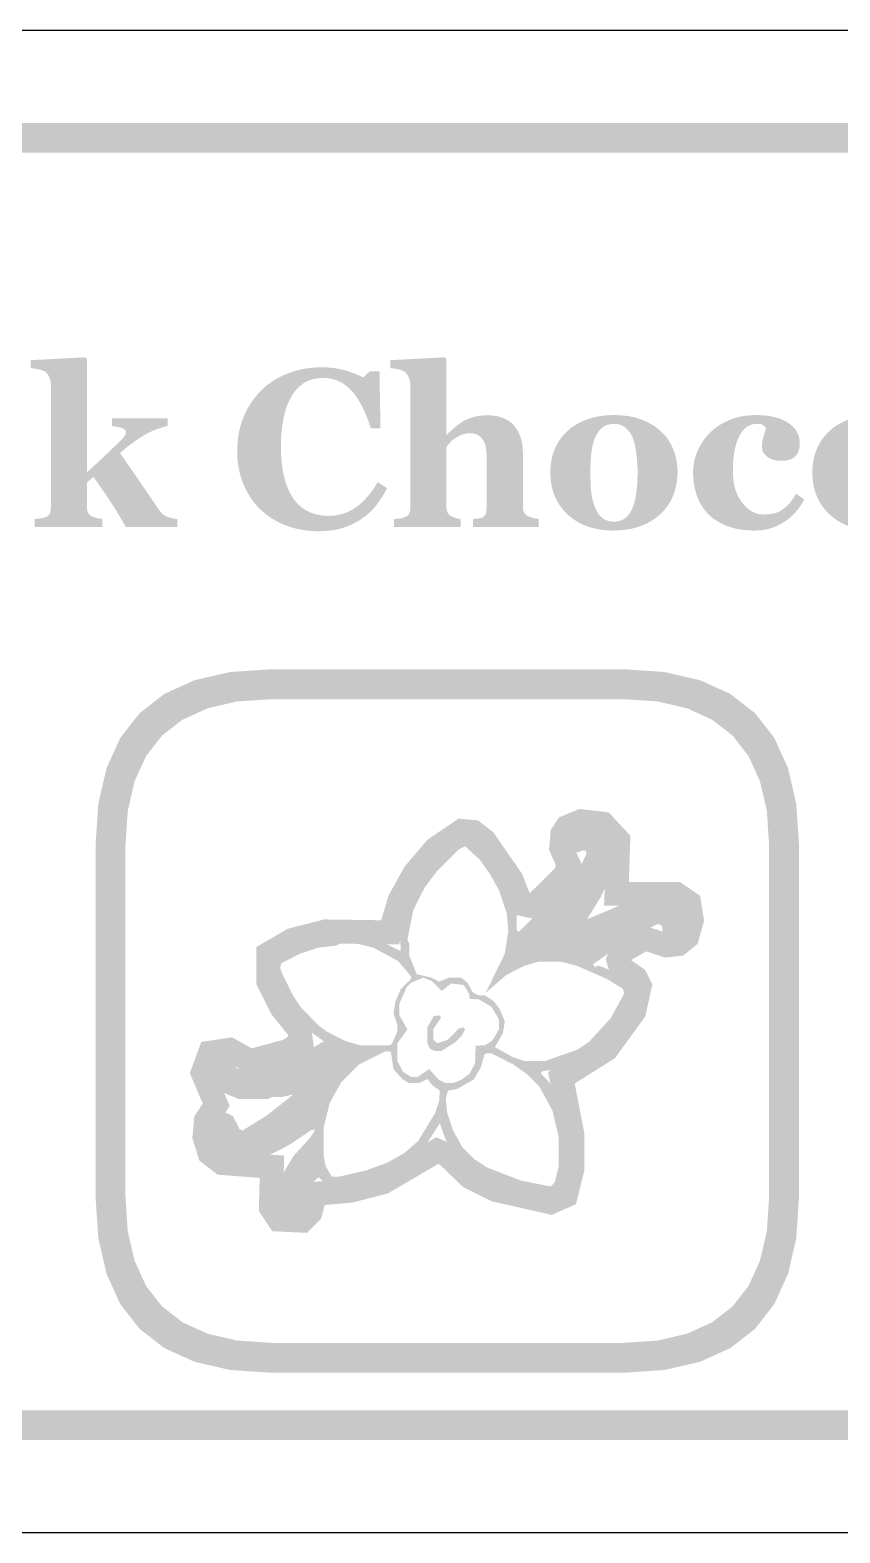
# Model space of a CAD drawing. Header units: millimetres. Extents: x 6 to 297, y 55 to 451.
# Drawn here: x 89.03 to 99.85, y 293.16 to 313.24 of the extents above; entities that cross this region are included whole.
import ezdxf

# ---------------------------------------------------------------- set-up
doc = ezdxf.new("R2010")
doc.units = ezdxf.units.MM
doc.layers.add('CUT', color=1, linetype='Continuous')
doc.layers.add('RASTER', color=7, linetype='Continuous')

msp = doc.modelspace()

# ---------------------------------------------------------------- hatches: boundary and pattern name
at = {"layer": 'RASTER'}
h = msp.add_hatch(color=7, dxfattribs=at)
h.paths.add_polyline_path([(74.2, 309.8), (74.234, 310.316), (74.338, 310.763), (74.509, 311.141), (74.75, 311.45), (75.059, 311.691), (75.438, 311.863), (75.884, 311.966), (76.4, 312), (133.6, 312), (134.116, 311.966), (134.563, 311.863), (134.941, 311.691), (135.25, 311.45), (135.491, 311.141), (135.663, 310.763), (135.766, 310.316), (135.8, 309.8), (135.8, 296.6), (135.766, 296.084), (135.663, 295.638), (135.491, 295.259), (135.25, 294.95), (134.941, 294.709), (134.563, 294.537), (134.116, 294.434), (133.6, 294.4), (76.4, 294.4), (75.884, 294.434), (75.438, 294.537), (75.059, 294.709), (74.75, 294.95), (74.509, 295.259), (74.338, 295.638), (74.234, 296.084), (74.2, 296.6)])
h.paths.add_polyline_path([(74.6, 309.8), (74.6, 296.6), (74.628, 296.178), (74.712, 295.813), (74.853, 295.503), (75.05, 295.25), (75.303, 295.053), (75.613, 294.912), (75.978, 294.828), (76.4, 294.8), (133.6, 294.8), (134.022, 294.828), (134.388, 294.912), (134.697, 295.053), (134.95, 295.25), (135.147, 295.503), (135.288, 295.813), (135.372, 296.178), (135.4, 296.6), (135.4, 309.8), (135.372, 310.222), (135.288, 310.588), (135.147, 310.897), (134.95, 311.15), (134.697, 311.347), (134.388, 311.488), (134.022, 311.572), (133.6, 311.6), (76.4, 311.6), (75.978, 311.572), (75.613, 311.488), (75.303, 311.347), (75.05, 311.15), (74.853, 310.897), (74.712, 310.588), (74.628, 310.222), (74.6, 309.8)], flags=0)
for points in [[(90.995, 306.6), (90.305, 306.6), (90.274, 306.655), (90.243, 306.708), (90.213, 306.759), (90.183, 306.807), (90.155, 306.854), (90.127, 306.898), (90.099, 306.94), (90.073, 306.98), (90.046, 307.019), (90.021, 307.057), (89.995, 307.094), (89.97, 307.13), (89.945, 307.166), (89.921, 307.201), (89.897, 307.236), (89.873, 307.269), (89.785, 307.195), (89.785, 306.875), (89.786, 306.863), (89.786, 306.85), (89.788, 306.839), (89.789, 306.827), (89.791, 306.817), (89.794, 306.807), (89.797, 306.798), (89.801, 306.789), (89.805, 306.781), (89.81, 306.773), (89.816, 306.766), (89.823, 306.76), (89.831, 306.754), (89.84, 306.748), (89.85, 306.743), (89.86, 306.739), (89.867, 306.736), (89.874, 306.733), (89.881, 306.731), (89.889, 306.728), (89.896, 306.726), (89.905, 306.723), (89.913, 306.721), (89.922, 306.719), (89.93, 306.717), (89.939, 306.715), (89.948, 306.713), (89.957, 306.711), (89.966, 306.71), (89.974, 306.709), (89.983, 306.708), (89.992, 306.707), (89.992, 306.6), (89.085, 306.6), (89.085, 306.707), (89.094, 306.708), (89.104, 306.709), (89.113, 306.709), (89.122, 306.71), (89.131, 306.711), (89.14, 306.713), (89.149, 306.714), (89.158, 306.715), (89.167, 306.716), (89.176, 306.718), (89.185, 306.719), (89.193, 306.721), (89.201, 306.723), (89.208, 306.725), (89.216, 306.727), (89.223, 306.729), (89.234, 306.733), (89.244, 306.738), (89.254, 306.743), (89.262, 306.749), (89.27, 306.756), (89.276, 306.763), (89.282, 306.771), (89.287, 306.779), (89.291, 306.787), (89.294, 306.797), (89.297, 306.807), (89.299, 306.818), (89.301, 306.829), (89.302, 306.841), (89.303, 306.853), (89.303, 306.867), (89.303, 308.5), (89.303, 308.512), (89.302, 308.524), (89.3, 308.537), (89.298, 308.549), (89.295, 308.562), (89.292, 308.574), (89.287, 308.587), (89.282, 308.6), (89.277, 308.613), (89.27, 308.625), (89.264, 308.636), (89.256, 308.646), (89.248, 308.655), (89.239, 308.664), (89.23, 308.672), (89.22, 308.679), (89.213, 308.683), (89.204, 308.687), (89.195, 308.691), (89.185, 308.695), (89.174, 308.698), (89.163, 308.702), (89.15, 308.705), (89.136, 308.708), (89.123, 308.711), (89.109, 308.713), (89.096, 308.715), (89.083, 308.717), (89.071, 308.719), (89.059, 308.721), (89.047, 308.722), (89.035, 308.723), (89.035, 308.829), (89.763, 308.868), (89.785, 308.844), (89.785, 307.332), (89.813, 307.357), (89.841, 307.383), (89.871, 307.409), (89.901, 307.437), (89.931, 307.465), (89.963, 307.495), (89.996, 307.525), (90.029, 307.557), (90.062, 307.588), (90.094, 307.618), (90.123, 307.646), (90.151, 307.673), (90.178, 307.699), (90.202, 307.723), (90.225, 307.746), (90.247, 307.767), (90.258, 307.78), (90.268, 307.791), (90.277, 307.801), (90.284, 307.811), (90.29, 307.82), (90.295, 307.829), (90.298, 307.836), (90.3, 307.843), (90.301, 307.849), (90.303, 307.855), (90.303, 307.859), (90.304, 307.864), (90.305, 307.867), (90.305, 307.87), (90.305, 307.873), (90.305, 307.874), (90.305, 307.881), (90.303, 307.887), (90.299, 307.893), (90.294, 307.899), (90.287, 307.904), (90.279, 307.909), (90.27, 307.914), (90.259, 307.918), (90.247, 307.923), (90.233, 307.927), (90.218, 307.931), (90.202, 307.935), (90.184, 307.939), (90.164, 307.942), (90.143, 307.946), (90.121, 307.949), (90.121, 308.053), (90.865, 308.053), (90.865, 307.952), (90.829, 307.942), (90.796, 307.932), (90.765, 307.922), (90.736, 307.912), (90.709, 307.903), (90.684, 307.893), (90.662, 307.884), (90.642, 307.875), (90.622, 307.866), (90.602, 307.856), (90.582, 307.845), (90.561, 307.833), (90.54, 307.821), (90.518, 307.808), (90.496, 307.794), (90.474, 307.779), (90.459, 307.769), (90.444, 307.759), (90.429, 307.749), (90.415, 307.739), (90.4, 307.728), (90.386, 307.718), (90.372, 307.707), (90.357, 307.696), (90.343, 307.685), (90.328, 307.674), (90.313, 307.661), (90.297, 307.648), (90.28, 307.634), (90.263, 307.62), (90.246, 307.605), (90.228, 307.589), (90.263, 307.537), (90.298, 307.487), (90.332, 307.437), (90.366, 307.388), (90.399, 307.341), (90.431, 307.294), (90.462, 307.248), (90.493, 307.204), (90.523, 307.159), (90.554, 307.114), (90.586, 307.068), (90.617, 307.021), (90.649, 306.974), (90.682, 306.926), (90.715, 306.878), (90.748, 306.829), (90.759, 306.812), (90.772, 306.797), (90.785, 306.783), (90.799, 306.771), (90.813, 306.76), (90.828, 306.751), (90.844, 306.743), (90.861, 306.736), (90.877, 306.731), (90.894, 306.726), (90.911, 306.721), (90.928, 306.717), (90.945, 306.714), (90.962, 306.711), (90.979, 306.709), (90.995, 306.707)], [(95.823, 306.6), (94.942, 306.6), (94.942, 306.707), (94.949, 306.708), (94.957, 306.708), (94.965, 306.709), (94.974, 306.71), (94.982, 306.711), (94.991, 306.712), (95.001, 306.713), (95.01, 306.714), (95.02, 306.715), (95.029, 306.717), (95.037, 306.718), (95.045, 306.72), (95.052, 306.722), (95.058, 306.724), (95.064, 306.726), (95.069, 306.729), (95.076, 306.733), (95.083, 306.738), (95.09, 306.743), (95.095, 306.749), (95.1, 306.755), (95.105, 306.761), (95.109, 306.768), (95.112, 306.776), (95.115, 306.784), (95.118, 306.793), (95.12, 306.803), (95.122, 306.814), (95.123, 306.826), (95.124, 306.838), (95.125, 306.852), (95.125, 306.867), (95.125, 307.552), (95.124, 307.589), (95.121, 307.623), (95.117, 307.655), (95.111, 307.684), (95.103, 307.711), (95.093, 307.736), (95.082, 307.758), (95.068, 307.778), (95.054, 307.795), (95.037, 307.81), (95.019, 307.823), (95, 307.834), (94.979, 307.842), (94.957, 307.848), (94.933, 307.851), (94.908, 307.852), (94.893, 307.852), (94.879, 307.851), (94.865, 307.85), (94.851, 307.848), (94.838, 307.846), (94.825, 307.843), (94.812, 307.839), (94.799, 307.835), (94.786, 307.83), (94.774, 307.825), (94.761, 307.819), (94.749, 307.813), (94.737, 307.807), (94.724, 307.799), (94.712, 307.792), (94.7, 307.784), (94.69, 307.776), (94.68, 307.769), (94.67, 307.761), (94.662, 307.754), (94.653, 307.746), (94.646, 307.739), (94.639, 307.731), (94.632, 307.724), (94.626, 307.716), (94.62, 307.709), (94.614, 307.701), (94.608, 307.695), (94.603, 307.688), (94.598, 307.682), (94.593, 307.675), (94.589, 307.669), (94.589, 306.883), (94.589, 306.87), (94.589, 306.857), (94.59, 306.845), (94.592, 306.834), (94.594, 306.824), (94.596, 306.814), (94.599, 306.805), (94.602, 306.797), (94.605, 306.789), (94.61, 306.782), (94.615, 306.775), (94.621, 306.768), (94.627, 306.762), (94.635, 306.756), (94.643, 306.75), (94.652, 306.745), (94.657, 306.742), (94.663, 306.739), (94.67, 306.736), (94.677, 306.733), (94.685, 306.73), (94.692, 306.727), (94.701, 306.724), (94.709, 306.722), (94.718, 306.719), (94.727, 306.717), (94.736, 306.715), (94.745, 306.713), (94.753, 306.711), (94.762, 306.709), (94.771, 306.708), (94.779, 306.707), (94.779, 306.6), (93.888, 306.6), (93.888, 306.707), (93.898, 306.708), (93.907, 306.708), (93.917, 306.709), (93.926, 306.71), (93.935, 306.711), (93.944, 306.712), (93.953, 306.713), (93.962, 306.714), (93.971, 306.715), (93.98, 306.717), (93.988, 306.718), (93.996, 306.72), (94.004, 306.722), (94.012, 306.724), (94.019, 306.726), (94.026, 306.729), (94.037, 306.734), (94.048, 306.739), (94.057, 306.744), (94.065, 306.75), (94.073, 306.757), (94.08, 306.764), (94.085, 306.771), (94.09, 306.779), (94.094, 306.788), (94.097, 306.797), (94.1, 306.807), (94.102, 306.818), (94.104, 306.829), (94.106, 306.841), (94.106, 306.853), (94.107, 306.867), (94.107, 308.5), (94.106, 308.512), (94.105, 308.524), (94.104, 308.536), (94.101, 308.548), (94.098, 308.561), (94.094, 308.574), (94.09, 308.586), (94.085, 308.6), (94.079, 308.612), (94.073, 308.624), (94.066, 308.635), (94.058, 308.646), (94.05, 308.655), (94.042, 308.664), (94.033, 308.672), (94.023, 308.679), (94.015, 308.683), (94.007, 308.688), (93.998, 308.692), (93.987, 308.696), (93.976, 308.699), (93.964, 308.703), (93.952, 308.706), (93.938, 308.709), (93.924, 308.711), (93.911, 308.714), (93.898, 308.716), (93.885, 308.718), (93.873, 308.719), (93.861, 308.721), (93.85, 308.722), (93.839, 308.723), (93.839, 308.829), (94.567, 308.868), (94.589, 308.844), (94.589, 307.836), (94.594, 307.836), (94.608, 307.849), (94.622, 307.861), (94.635, 307.872), (94.647, 307.884), (94.66, 307.895), (94.672, 307.906), (94.683, 307.916), (94.695, 307.926), (94.706, 307.936), (94.718, 307.947), (94.731, 307.957), (94.744, 307.967), (94.758, 307.977), (94.773, 307.987), (94.788, 307.997), (94.804, 308.008), (94.818, 308.016), (94.833, 308.025), (94.849, 308.033), (94.866, 308.04), (94.885, 308.048), (94.904, 308.055), (94.924, 308.061), (94.945, 308.068), (94.967, 308.074), (94.99, 308.079), (95.013, 308.083), (95.036, 308.086), (95.06, 308.089), (95.084, 308.091), (95.108, 308.092), (95.134, 308.093), (95.191, 308.091), (95.245, 308.084), (95.295, 308.074), (95.341, 308.059), (95.384, 308.039), (95.423, 308.016), (95.459, 307.988), (95.49, 307.956), (95.518, 307.921), (95.542, 307.883), (95.563, 307.842), (95.58, 307.799), (95.593, 307.752), (95.602, 307.703), (95.608, 307.652), (95.61, 307.598), (95.61, 306.88), (95.61, 306.867), (95.611, 306.854), (95.612, 306.842), (95.614, 306.831), (95.616, 306.821), (95.619, 306.811), (95.622, 306.802), (95.626, 306.793), (95.63, 306.786), (95.636, 306.778), (95.642, 306.771), (95.649, 306.764), (95.657, 306.758), (95.666, 306.752), (95.675, 306.747), (95.686, 306.742), (95.692, 306.739), (95.699, 306.736), (95.706, 306.734), (95.714, 306.731), (95.721, 306.729), (95.729, 306.726), (95.736, 306.724), (95.744, 306.722), (95.753, 306.719), (95.761, 306.717), (95.771, 306.715), (95.78, 306.714), (95.79, 306.712), (95.801, 306.71), (95.812, 306.708), (95.823, 306.707)], [(92.879, 306.544), (92.822, 306.545), (92.767, 306.549), (92.712, 306.555), (92.658, 306.563), (92.605, 306.573), (92.553, 306.586), (92.502, 306.601), (92.451, 306.618), (92.402, 306.638), (92.355, 306.659), (92.309, 306.683), (92.265, 306.709), (92.222, 306.737), (92.181, 306.767), (92.142, 306.799), (92.104, 306.833), (92.069, 306.868), (92.036, 306.906), (92.004, 306.945), (91.975, 306.987), (91.947, 307.03), (91.921, 307.076), (91.898, 307.124), (91.876, 307.173), (91.856, 307.225), (91.839, 307.277), (91.825, 307.331), (91.813, 307.386), (91.804, 307.443), (91.797, 307.5), (91.794, 307.559), (91.792, 307.62), (91.794, 307.679), (91.798, 307.738), (91.804, 307.796), (91.813, 307.852), (91.825, 307.908), (91.84, 307.962), (91.857, 308.015), (91.876, 308.067), (91.899, 308.118), (91.923, 308.167), (91.949, 308.214), (91.978, 308.259), (92.008, 308.303), (92.041, 308.345), (92.076, 308.385), (92.113, 308.424), (92.151, 308.46), (92.191, 308.494), (92.234, 308.525), (92.277, 308.555), (92.323, 308.583), (92.371, 308.608), (92.42, 308.632), (92.472, 308.653), (92.525, 308.672), (92.578, 308.689), (92.633, 308.703), (92.689, 308.714), (92.745, 308.723), (92.803, 308.729), (92.861, 308.733), (92.92, 308.734), (92.963, 308.734), (93.005, 308.732), (93.045, 308.728), (93.085, 308.724), (93.124, 308.718), (93.162, 308.711), (93.199, 308.702), (93.235, 308.693), (93.27, 308.682), (93.303, 308.671), (93.335, 308.66), (93.366, 308.648), (93.396, 308.636), (93.424, 308.624), (93.45, 308.611), (93.475, 308.598), (93.566, 308.679), (93.694, 308.679), (93.707, 307.92), (93.578, 307.92), (93.55, 308.004), (93.52, 308.082), (93.489, 308.154), (93.457, 308.221), (93.423, 308.282), (93.388, 308.337), (93.352, 308.386), (93.314, 308.43), (93.275, 308.468), (93.233, 308.501), (93.189, 308.529), (93.144, 308.552), (93.096, 308.569), (93.046, 308.582), (92.993, 308.59), (92.939, 308.592), (92.872, 308.588), (92.81, 308.577), (92.751, 308.558), (92.697, 308.532), (92.646, 308.497), (92.6, 308.456), (92.558, 308.407), (92.52, 308.35), (92.487, 308.286), (92.457, 308.216), (92.433, 308.14), (92.413, 308.058), (92.397, 307.97), (92.386, 307.876), (92.379, 307.776), (92.377, 307.669), (92.377, 307.609), (92.38, 307.55), (92.384, 307.494), (92.389, 307.44), (92.396, 307.388), (92.404, 307.339), (92.414, 307.292), (92.426, 307.247), (92.439, 307.204), (92.452, 307.163), (92.467, 307.125), (92.482, 307.089), (92.499, 307.055), (92.516, 307.022), (92.535, 306.993), (92.554, 306.965), (92.576, 306.938), (92.598, 306.913), (92.622, 306.89), (92.647, 306.868), (92.672, 306.849), (92.699, 306.831), (92.726, 306.815), (92.755, 306.801), (92.784, 306.789), (92.814, 306.779), (92.845, 306.77), (92.877, 306.762), (92.909, 306.757), (92.942, 306.753), (92.976, 306.75), (93.011, 306.749), (93.062, 306.751), (93.111, 306.756), (93.159, 306.765), (93.205, 306.777), (93.25, 306.793), (93.293, 306.812), (93.336, 306.835), (93.376, 306.861), (93.416, 306.89), (93.455, 306.924), (93.493, 306.96), (93.53, 307.001), (93.566, 307.045), (93.601, 307.092), (93.635, 307.143), (93.669, 307.198), (93.795, 307.121), (93.779, 307.09), (93.762, 307.059), (93.745, 307.029), (93.727, 306.999), (93.709, 306.971), (93.69, 306.943), (93.671, 306.917), (93.651, 306.891), (93.631, 306.866), (93.609, 306.842), (93.587, 306.818), (93.564, 306.796), (93.541, 306.775), (93.516, 306.754), (93.491, 306.734), (93.465, 306.716), (93.436, 306.696), (93.406, 306.678), (93.375, 306.66), (93.343, 306.644), (93.311, 306.629), (93.278, 306.615), (93.244, 306.602), (93.209, 306.59), (93.174, 306.579), (93.136, 306.57), (93.097, 306.562), (93.057, 306.556), (93.015, 306.551), (92.971, 306.547), (92.926, 306.545), (92.879, 306.544)], [(98.702, 306.553), (98.652, 306.554), (98.603, 306.557), (98.556, 306.561), (98.51, 306.568), (98.466, 306.576), (98.423, 306.586), (98.382, 306.599), (98.342, 306.612), (98.304, 306.628), (98.268, 306.645), (98.233, 306.663), (98.2, 306.683), (98.169, 306.703), (98.139, 306.726), (98.111, 306.749), (98.085, 306.774), (98.061, 306.801), (98.038, 306.829), (98.017, 306.858), (97.997, 306.888), (97.979, 306.919), (97.962, 306.952), (97.948, 306.985), (97.934, 307.02), (97.923, 307.056), (97.913, 307.093), (97.904, 307.13), (97.897, 307.169), (97.892, 307.208), (97.888, 307.248), (97.885, 307.288), (97.885, 307.329), (97.885, 307.367), (97.888, 307.405), (97.893, 307.442), (97.9, 307.478), (97.908, 307.514), (97.919, 307.55), (97.931, 307.585), (97.945, 307.62), (97.961, 307.653), (97.978, 307.686), (97.997, 307.718), (98.017, 307.749), (98.038, 307.778), (98.061, 307.807), (98.085, 307.835), (98.11, 307.861), (98.138, 307.887), (98.167, 307.912), (98.198, 307.935), (98.23, 307.957), (98.264, 307.978), (98.3, 307.997), (98.337, 308.015), (98.376, 308.032), (98.416, 308.047), (98.458, 308.06), (98.5, 308.071), (98.543, 308.08), (98.588, 308.087), (98.633, 308.092), (98.679, 308.095), (98.727, 308.096), (98.792, 308.094), (98.855, 308.089), (98.913, 308.081), (98.968, 308.07), (99.02, 308.056), (99.068, 308.038), (99.112, 308.018), (99.153, 307.994), (99.19, 307.967), (99.222, 307.938), (99.249, 307.907), (99.271, 307.874), (99.288, 307.839), (99.3, 307.801), (99.307, 307.761), (99.31, 307.719), (99.309, 307.693), (99.306, 307.669), (99.302, 307.646), (99.296, 307.624), (99.288, 307.603), (99.279, 307.584), (99.267, 307.566), (99.254, 307.549), (99.239, 307.534), (99.221, 307.521), (99.201, 307.51), (99.178, 307.501), (99.153, 307.494), (99.125, 307.489), (99.095, 307.486), (99.062, 307.485), (99.035, 307.486), (99.01, 307.488), (98.985, 307.492), (98.961, 307.498), (98.939, 307.505), (98.918, 307.514), (98.897, 307.525), (98.878, 307.538), (98.861, 307.551), (98.846, 307.566), (98.833, 307.582), (98.823, 307.598), (98.815, 307.616), (98.809, 307.635), (98.806, 307.654), (98.804, 307.675), (98.805, 307.693), (98.806, 307.711), (98.808, 307.729), (98.81, 307.747), (98.814, 307.764), (98.818, 307.782), (98.822, 307.8), (98.828, 307.817), (98.833, 307.834), (98.838, 307.85), (98.843, 307.865), (98.847, 307.879), (98.85, 307.892), (98.852, 307.904), (98.854, 307.915), (98.856, 307.924), (98.852, 307.931), (98.847, 307.937), (98.842, 307.942), (98.837, 307.947), (98.832, 307.952), (98.827, 307.957), (98.821, 307.961), (98.815, 307.965), (98.808, 307.968), (98.801, 307.971), (98.792, 307.973), (98.783, 307.975), (98.773, 307.976), (98.762, 307.978), (98.75, 307.978), (98.737, 307.978), (98.721, 307.978), (98.705, 307.976), (98.689, 307.974), (98.674, 307.971), (98.659, 307.966), (98.645, 307.961), (98.631, 307.955), (98.617, 307.948), (98.604, 307.939), (98.59, 307.929), (98.577, 307.918), (98.565, 307.905), (98.552, 307.891), (98.54, 307.875), (98.528, 307.858), (98.516, 307.839), (98.505, 307.82), (98.494, 307.8), (98.484, 307.777), (98.475, 307.754), (98.466, 307.728), (98.458, 307.701), (98.45, 307.673), (98.443, 307.643), (98.437, 307.611), (98.432, 307.578), (98.427, 307.544), (98.423, 307.507), (98.42, 307.47), (98.418, 307.43), (98.417, 307.39), (98.416, 307.347), (98.418, 307.283), (98.424, 307.223), (98.433, 307.166), (98.447, 307.112), (98.464, 307.061), (98.485, 307.013), (98.51, 306.968), (98.539, 306.927), (98.57, 306.889), (98.603, 306.857), (98.637, 306.829), (98.673, 306.807), (98.71, 306.789), (98.749, 306.777), (98.789, 306.769), (98.831, 306.767), (98.87, 306.768), (98.908, 306.772), (98.943, 306.777), (98.977, 306.785), (99.008, 306.795), (99.037, 306.808), (99.064, 306.823), (99.089, 306.84), (99.113, 306.859), (99.136, 306.88), (99.158, 306.902), (99.18, 306.927), (99.201, 306.954), (99.221, 306.982), (99.241, 307.013), (99.26, 307.045), (99.37, 306.969), (99.358, 306.947), (99.346, 306.925), (99.333, 306.904), (99.32, 306.884), (99.306, 306.863), (99.292, 306.844), (99.277, 306.825), (99.261, 306.806), (99.245, 306.788), (99.228, 306.77), (99.211, 306.753), (99.192, 306.736), (99.173, 306.72), (99.153, 306.704), (99.132, 306.689), (99.111, 306.675), (99.087, 306.66), (99.064, 306.647), (99.041, 306.634), (99.018, 306.622), (98.994, 306.611), (98.971, 306.601), (98.947, 306.592), (98.923, 306.584), (98.899, 306.577), (98.874, 306.57), (98.847, 306.565), (98.82, 306.561), (98.792, 306.557), (98.763, 306.555), (98.733, 306.554), (98.702, 306.553)]]:
    msp.add_hatch(color=7, dxfattribs=at).paths.add_polyline_path(points)
h = msp.add_hatch(color=7, dxfattribs=at)
h.paths.add_polyline_path([(97.454, 307.88), (97.48, 307.854), (97.505, 307.827), (97.528, 307.799), (97.549, 307.769), (97.569, 307.738), (97.588, 307.706), (97.604, 307.673), (97.619, 307.639), (97.633, 307.603), (97.644, 307.567), (97.654, 307.53), (97.662, 307.492), (97.668, 307.454), (97.673, 307.414), (97.676, 307.375), (97.677, 307.334), (97.676, 307.294), (97.673, 307.254), (97.669, 307.215), (97.662, 307.176), (97.654, 307.138), (97.645, 307.1), (97.633, 307.063), (97.62, 307.027), (97.605, 306.992), (97.589, 306.957), (97.571, 306.925), (97.551, 306.893), (97.529, 306.863), (97.506, 306.834), (97.482, 306.806), (97.455, 306.78), (97.426, 306.754), (97.395, 306.728), (97.362, 306.705), (97.328, 306.683), (97.293, 306.663), (97.257, 306.644), (97.219, 306.627), (97.179, 306.612), (97.138, 306.598), (97.096, 306.586), (97.052, 306.576), (97.007, 306.568), (96.961, 306.561), (96.913, 306.557), (96.863, 306.554), (96.812, 306.553), (96.768, 306.554), (96.725, 306.556), (96.682, 306.56), (96.641, 306.566), (96.6, 306.573), (96.56, 306.582), (96.521, 306.592), (96.483, 306.604), (96.446, 306.618), (96.41, 306.633), (96.376, 306.65), (96.342, 306.668), (96.309, 306.689), (96.278, 306.71), (96.247, 306.733), (96.218, 306.758), (96.19, 306.783), (96.165, 306.81), (96.141, 306.838), (96.118, 306.868), (96.097, 306.899), (96.077, 306.931), (96.059, 306.965), (96.042, 307.001), (96.027, 307.037), (96.014, 307.075), (96.002, 307.114), (95.993, 307.154), (95.986, 307.194), (95.981, 307.236), (95.978, 307.279), (95.977, 307.324), (95.978, 307.367), (95.981, 307.409), (95.985, 307.45), (95.991, 307.49), (95.999, 307.528), (96.009, 307.565), (96.02, 307.602), (96.034, 307.636), (96.049, 307.67), (96.065, 307.703), (96.084, 307.735), (96.104, 307.766), (96.126, 307.796), (96.15, 307.825), (96.176, 307.853), (96.203, 307.88), (96.231, 307.905), (96.26, 307.929), (96.291, 307.951), (96.324, 307.971), (96.358, 307.99), (96.394, 308.008), (96.431, 308.024), (96.47, 308.039), (96.511, 308.052), (96.552, 308.064), (96.595, 308.074), (96.638, 308.082), (96.683, 308.088), (96.73, 308.092), (96.777, 308.095), (96.825, 308.096), (96.876, 308.095), (96.925, 308.092), (96.972, 308.088), (97.018, 308.082), (97.063, 308.074), (97.105, 308.064), (97.147, 308.052), (97.187, 308.039), (97.225, 308.024), (97.262, 308.008), (97.297, 307.99), (97.331, 307.971), (97.364, 307.951), (97.395, 307.929), (97.425, 307.905), (97.454, 307.88)])
h.paths.add_polyline_path([(97.079, 306.865), (97.087, 306.886), (97.094, 306.908), (97.101, 306.932), (97.107, 306.956), (97.113, 306.981), (97.118, 307.008), (97.122, 307.036), (97.126, 307.064), (97.13, 307.094), (97.133, 307.125), (97.136, 307.158), (97.138, 307.191), (97.14, 307.226), (97.141, 307.262), (97.142, 307.299), (97.142, 307.337), (97.142, 307.363), (97.141, 307.39), (97.14, 307.418), (97.138, 307.447), (97.136, 307.476), (97.134, 307.507), (97.131, 307.539), (97.127, 307.571), (97.123, 307.603), (97.119, 307.634), (97.114, 307.662), (97.109, 307.689), (97.103, 307.714), (97.097, 307.738), (97.09, 307.759), (97.083, 307.779), (97.074, 307.802), (97.064, 307.823), (97.053, 307.843), (97.041, 307.862), (97.029, 307.879), (97.015, 307.895), (97.001, 307.91), (96.986, 307.924), (96.97, 307.937), (96.953, 307.947), (96.935, 307.956), (96.915, 307.964), (96.895, 307.97), (96.874, 307.974), (96.852, 307.976), (96.828, 307.977), (96.803, 307.976), (96.779, 307.973), (96.756, 307.969), (96.735, 307.963), (96.715, 307.955), (96.696, 307.945), (96.678, 307.933), (96.662, 307.92), (96.647, 307.905), (96.633, 307.889), (96.619, 307.872), (96.607, 307.854), (96.595, 307.835), (96.585, 307.815), (96.575, 307.794), (96.566, 307.772), (96.559, 307.751), (96.552, 307.728), (96.546, 307.705), (96.54, 307.681), (96.535, 307.656), (96.531, 307.631), (96.527, 307.604), (96.524, 307.576), (96.521, 307.548), (96.519, 307.52), (96.517, 307.491), (96.515, 307.462), (96.514, 307.433), (96.513, 307.403), (96.512, 307.373), (96.512, 307.343), (96.512, 307.304), (96.513, 307.266), (96.513, 307.231), (96.515, 307.197), (96.516, 307.165), (96.518, 307.134), (96.52, 307.105), (96.522, 307.078), (96.525, 307.052), (96.529, 307.026), (96.534, 307), (96.54, 306.973), (96.546, 306.947), (96.554, 306.921), (96.563, 306.894), (96.572, 306.868), (96.581, 306.846), (96.591, 306.825), (96.601, 306.805), (96.613, 306.787), (96.626, 306.769), (96.639, 306.753), (96.653, 306.738), (96.669, 306.725), (96.685, 306.712), (96.702, 306.701), (96.721, 306.692), (96.74, 306.685), (96.761, 306.679), (96.782, 306.675), (96.805, 306.673), (96.828, 306.672), (96.85, 306.673), (96.871, 306.675), (96.891, 306.679), (96.91, 306.684), (96.929, 306.691), (96.946, 306.699), (96.963, 306.709), (96.979, 306.721), (96.995, 306.734), (97.009, 306.748), (97.023, 306.764), (97.036, 306.781), (97.048, 306.8), (97.059, 306.82), (97.069, 306.842), (97.079, 306.865)], flags=0)
h = msp.add_hatch(color=7, dxfattribs=at)
h.paths.add_polyline_path([(100.955, 307.88), (100.981, 307.854), (101.006, 307.827), (101.029, 307.799), (101.05, 307.769), (101.07, 307.738), (101.089, 307.706), (101.105, 307.673), (101.12, 307.639), (101.134, 307.603), (101.145, 307.567), (101.155, 307.53), (101.163, 307.492), (101.169, 307.454), (101.174, 307.414), (101.177, 307.375), (101.177, 307.334), (101.177, 307.294), (101.174, 307.254), (101.17, 307.215), (101.163, 307.176), (101.155, 307.138), (101.146, 307.1), (101.134, 307.063), (101.121, 307.027), (101.106, 306.992), (101.09, 306.957), (101.071, 306.925), (101.052, 306.893), (101.03, 306.863), (101.007, 306.834), (100.983, 306.806), (100.956, 306.78), (100.927, 306.754), (100.896, 306.728), (100.863, 306.705), (100.829, 306.683), (100.794, 306.663), (100.758, 306.644), (100.72, 306.627), (100.68, 306.612), (100.639, 306.598), (100.597, 306.586), (100.553, 306.576), (100.508, 306.568), (100.462, 306.561), (100.414, 306.557), (100.364, 306.554), (100.313, 306.553), (100.269, 306.554), (100.226, 306.556), (100.183, 306.56), (100.142, 306.566), (100.101, 306.573), (100.061, 306.582), (100.022, 306.592), (99.984, 306.604), (99.947, 306.618), (99.911, 306.633), (99.877, 306.65), (99.843, 306.668), (99.81, 306.689), (99.779, 306.71), (99.748, 306.733), (99.719, 306.758), (99.691, 306.783), (99.666, 306.81), (99.642, 306.838), (99.619, 306.868), (99.598, 306.899), (99.578, 306.931), (99.56, 306.965), (99.543, 307.001), (99.528, 307.037), (99.515, 307.075), (99.503, 307.114), (99.494, 307.154), (99.487, 307.194), (99.482, 307.236), (99.479, 307.279), (99.478, 307.324), (99.479, 307.367), (99.482, 307.409), (99.486, 307.45), (99.492, 307.49), (99.5, 307.528), (99.51, 307.565), (99.521, 307.602), (99.535, 307.636), (99.55, 307.67), (99.566, 307.703), (99.585, 307.735), (99.605, 307.766), (99.627, 307.796), (99.651, 307.825), (99.677, 307.853), (99.704, 307.88), (99.732, 307.905), (99.761, 307.929), (99.792, 307.951), (99.825, 307.971), (99.859, 307.99), (99.895, 308.008), (99.932, 308.024), (99.971, 308.039), (100.012, 308.052), (100.053, 308.064), (100.096, 308.074), (100.139, 308.082), (100.184, 308.088), (100.231, 308.092), (100.278, 308.095), (100.326, 308.096), (100.377, 308.095), (100.426, 308.092), (100.473, 308.088), (100.519, 308.082), (100.564, 308.074), (100.606, 308.064), (100.648, 308.052), (100.688, 308.039), (100.726, 308.024), (100.763, 308.008), (100.798, 307.99), (100.832, 307.971), (100.865, 307.951), (100.896, 307.929), (100.926, 307.905), (100.955, 307.88)])
h.paths.add_polyline_path([(100.58, 306.865), (100.588, 306.886), (100.595, 306.908), (100.602, 306.932), (100.608, 306.956), (100.614, 306.981), (100.619, 307.008), (100.623, 307.036), (100.627, 307.064), (100.631, 307.094), (100.634, 307.125), (100.637, 307.158), (100.639, 307.191), (100.641, 307.226), (100.642, 307.262), (100.643, 307.299), (100.643, 307.337), (100.643, 307.363), (100.642, 307.39), (100.641, 307.418), (100.639, 307.447), (100.637, 307.476), (100.635, 307.507), (100.632, 307.539), (100.628, 307.571), (100.624, 307.603), (100.62, 307.634), (100.615, 307.662), (100.61, 307.689), (100.604, 307.714), (100.598, 307.738), (100.591, 307.759), (100.584, 307.779), (100.575, 307.802), (100.565, 307.823), (100.554, 307.843), (100.542, 307.862), (100.53, 307.879), (100.516, 307.895), (100.502, 307.91), (100.487, 307.924), (100.471, 307.937), (100.454, 307.947), (100.435, 307.956), (100.416, 307.964), (100.396, 307.97), (100.375, 307.974), (100.353, 307.976), (100.329, 307.977), (100.304, 307.976), (100.28, 307.973), (100.257, 307.969), (100.236, 307.963), (100.216, 307.955), (100.197, 307.945), (100.179, 307.933), (100.163, 307.92), (100.148, 307.905), (100.134, 307.889), (100.12, 307.872), (100.108, 307.854), (100.096, 307.835), (100.086, 307.815), (100.076, 307.794), (100.067, 307.772), (100.06, 307.751), (100.053, 307.728), (100.047, 307.705), (100.041, 307.681), (100.036, 307.656), (100.032, 307.631), (100.028, 307.604), (100.025, 307.576), (100.022, 307.548), (100.02, 307.52), (100.018, 307.491), (100.016, 307.462), (100.015, 307.433), (100.014, 307.403), (100.013, 307.373), (100.013, 307.343), (100.013, 307.304), (100.014, 307.266), (100.014, 307.231), (100.016, 307.197), (100.017, 307.165), (100.019, 307.134), (100.021, 307.105), (100.023, 307.078), (100.026, 307.052), (100.03, 307.026), (100.035, 307), (100.041, 306.973), (100.047, 306.947), (100.055, 306.921), (100.064, 306.894), (100.073, 306.868), (100.082, 306.846), (100.092, 306.825), (100.102, 306.805), (100.114, 306.787), (100.127, 306.769), (100.14, 306.753), (100.154, 306.738), (100.17, 306.725), (100.186, 306.712), (100.203, 306.701), (100.222, 306.692), (100.241, 306.685), (100.262, 306.679), (100.283, 306.675), (100.306, 306.673), (100.329, 306.672), (100.351, 306.673), (100.372, 306.675), (100.392, 306.679), (100.411, 306.684), (100.429, 306.691), (100.447, 306.699), (100.464, 306.709), (100.48, 306.721), (100.496, 306.734), (100.51, 306.748), (100.524, 306.764), (100.537, 306.781), (100.549, 306.8), (100.56, 306.82), (100.57, 306.842), (100.58, 306.865)], flags=0)
h = msp.add_hatch(color=7, dxfattribs=at)
h.paths.add_polyline_path([(89.9, 302.35), (89.937, 302.901), (90.047, 303.378), (90.23, 303.782), (90.488, 304.112), (90.818, 304.37), (91.222, 304.553), (91.699, 304.663), (92.25, 304.7), (96.95, 304.7), (97.501, 304.663), (97.978, 304.553), (98.382, 304.37), (98.712, 304.113), (98.97, 303.782), (99.153, 303.378), (99.263, 302.901), (99.3, 302.35), (99.3, 297.65), (99.263, 297.099), (99.153, 296.622), (98.97, 296.218), (98.713, 295.887), (98.382, 295.63), (97.978, 295.447), (97.501, 295.337), (96.95, 295.3), (92.25, 295.3), (91.699, 295.337), (91.222, 295.447), (90.818, 295.63), (90.488, 295.888), (90.23, 296.218), (90.047, 296.622), (89.937, 297.099), (89.9, 297.65)])
h.paths.add_polyline_path([(90.3, 302.35), (90.3, 297.65), (90.33, 297.193), (90.422, 296.797), (90.574, 296.462), (90.788, 296.188), (91.062, 295.974), (91.397, 295.822), (91.793, 295.73), (92.25, 295.7), (96.95, 295.7), (97.407, 295.73), (97.803, 295.822), (98.138, 295.974), (98.413, 296.188), (98.626, 296.462), (98.778, 296.797), (98.87, 297.193), (98.9, 297.65), (98.9, 302.35), (98.87, 302.807), (98.778, 303.203), (98.626, 303.538), (98.413, 303.813), (98.138, 304.026), (97.803, 304.178), (97.407, 304.27), (96.95, 304.3), (92.25, 304.3), (91.793, 304.27), (91.397, 304.178), (91.062, 304.026), (90.788, 303.813), (90.574, 303.538), (90.422, 303.203), (90.33, 302.807), (90.3, 302.35)], flags=0)
h = msp.add_hatch(color=7, dxfattribs=at)
h.paths.add_polyline_path([(96.368, 302.833), (96.757, 302.787), (97.047, 302.475), (97.026, 301.859), (97.708, 301.859), (97.978, 301.673), (98.032, 301.342), (97.945, 301.031), (97.751, 300.873), (97.511, 300.848), (97.257, 300.93), (97.061, 300.817), (97.057, 300.807), (97.054, 300.817), (97.244, 300.682), (97.34, 300.49), (97.246, 300.061), (96.839, 299.502), (96.302, 299.164), (96.433, 298.496), (96.433, 298.009), (96.319, 297.553), (95.997, 297.409), (95.19, 297.592), (94.814, 297.779), (94.506, 298.076), (94.477, 298.089), (93.807, 297.696), (93.328, 297.573), (92.962, 297.541), (92.913, 297.356), (92.726, 297.169), (92.261, 297.192), (92.082, 297.461), (92.093, 297.904), (91.53, 297.947), (91.287, 298.135), (91.193, 298.437), (91.221, 298.726), (91.332, 298.897), (91.16, 299.303), (91.312, 299.72), (91.723, 299.782), (91.988, 299.635), (92.404, 299.748), (92.475, 299.793), (92.471, 299.815), (92.252, 300.089), (92.049, 300.492), (92.049, 300.989), (92.466, 301.232), (92.953, 301.357), (93.717, 301.346), (93.815, 301.677), (94.031, 302.065), (94.337, 302.423), (94.75, 302.704), (95.011, 302.681), (95.216, 302.52), (95.599, 301.967), (95.703, 301.704), (95.699, 301.705), (96.036, 302.037), (96.05, 302.084), (95.959, 302.289), (95.982, 302.552), (96.095, 302.722)])
h.paths.add_polyline_path([(96.412, 302.506), (96.307, 302.463), (96.293, 302.442), (96.285, 302.343), (96.39, 302.107), (96.319, 301.867), (95.8, 301.354), (95.467, 301.429), (95.315, 301.815), (94.98, 302.298), (94.888, 302.371), (94.836, 302.375), (94.552, 302.183), (94.295, 301.881), (94.112, 301.552), (93.955, 301.022), (92.991, 301.037), (92.589, 300.933), (92.369, 300.805), (92.369, 300.568), (92.522, 300.263), (92.776, 299.947), (92.82, 299.635), (92.535, 299.451), (91.946, 299.293), (91.663, 299.449), (91.548, 299.432), (91.504, 299.311), (91.693, 298.866), (91.532, 298.618), (91.518, 298.47), (91.563, 298.326), (91.65, 298.259), (92.42, 298.201), (92.405, 297.554), (92.438, 297.504), (92.601, 297.496), (92.626, 297.521), (92.71, 297.841), (93.274, 297.889), (93.684, 297.995), (94.454, 298.447), (94.686, 298.347), (95, 298.044), (95.298, 297.896), (95.964, 297.745), (96.046, 297.781), (96.113, 298.048), (96.113, 298.465), (95.946, 299.318), (96.616, 299.74), (96.948, 300.195), (97.003, 300.448), (96.993, 300.468), (96.779, 300.62), (96.717, 300.827), (96.809, 301.04), (97.219, 301.278), (97.545, 301.173), (97.623, 301.181), (97.664, 301.214), (97.704, 301.36), (97.684, 301.487), (97.608, 301.539), (96.695, 301.539), (96.722, 302.354), (96.603, 302.483), (96.412, 302.506)], flags=0)
h = msp.add_hatch(color=7, dxfattribs=at)
h.paths.add_polyline_path([(96.414, 302.593), (96.566, 302.601), (96.653, 302.555), (96.76, 302.476), (96.831, 302.335), (96.831, 302.095), (96.805, 301.989), (96.653, 301.662), (96.467, 301.359), (97.017, 301.59), (97.363, 301.67), (97.576, 301.644), (97.716, 301.572), (97.77, 301.519), (97.815, 301.404), (97.754, 301.2), (97.663, 301.104), (97.629, 301.085), (97.488, 301.104), (97.469, 301.271), (97.416, 301.298), (97.063, 301.12), (96.547, 300.758), (96.573, 300.721), (96.619, 300.74), (96.698, 300.713), (96.946, 300.588), (97.079, 300.482), (97.097, 300.368), (97.044, 300.235), (96.946, 300.041), (96.813, 299.855), (96.547, 299.589), (96.3, 299.437), (96.087, 299.358), (95.874, 299.331), (95.848, 299.304), (95.962, 299.18), (96.087, 298.932), (96.193, 298.507), (96.193, 298.002), (96.095, 297.702), (96.007, 297.656), (95.795, 297.683), (95.236, 297.842), (94.989, 297.967), (94.67, 298.26), (94.572, 298.427), (94.5, 298.632), (94.261, 298.26), (93.995, 298.074), (93.695, 297.922), (93.163, 297.789), (93.004, 297.789), (92.879, 297.914), (92.756, 297.797), (92.685, 297.683), (92.711, 297.577), (92.693, 297.462), (92.552, 297.364), (92.411, 297.409), (92.313, 297.55), (92.313, 297.736), (92.366, 297.896), (92.544, 298.196), (92.772, 298.446), (92.836, 298.552), (92.783, 298.542), (92.48, 298.34), (92.233, 298.215), (91.967, 298.135), (91.728, 298.135), (91.56, 298.207), (91.454, 298.34), (91.409, 298.48), (91.454, 298.648), (91.497, 298.712), (91.568, 298.746), (91.648, 298.773), (91.736, 298.728), (91.826, 298.552), (91.861, 298.534), (92.188, 298.738), (92.544, 299.02), (92.392, 298.985), (92.259, 298.985), (92.206, 298.959), (91.808, 298.959), (91.507, 299.084), (91.409, 299.251), (91.409, 299.384), (91.454, 299.472), (91.534, 299.552), (91.621, 299.57), (91.709, 299.525), (91.773, 299.376), (91.808, 299.358), (91.94, 299.358), (92.339, 299.464), (92.818, 299.65), (92.95, 299.73), (92.81, 299.828), (92.597, 300.041), (92.464, 300.227), (92.366, 300.394), (92.259, 300.66), (92.278, 300.828), (92.411, 300.934), (92.578, 301.006), (92.818, 301.085), (93.083, 301.139), (93.456, 301.139), (93.721, 301.059), (93.979, 300.934), (93.961, 301.298), (94.04, 301.564), (94.165, 301.811), (94.272, 301.971), (94.564, 302.29), (94.838, 302.468), (94.952, 302.422), (95.058, 302.316), (95.324, 301.944), (95.502, 301.537), (95.529, 301.431), (95.529, 301.218), (95.555, 301.192), (96.175, 301.795), (96.387, 302.088), (96.459, 302.228), (96.451, 302.274), (96.406, 302.282), (96.353, 302.255), (96.239, 302.274), (96.193, 302.335), (96.193, 302.414), (96.265, 302.529)])
h.paths.add_polyline_path([(94.838, 302.335), (94.75, 302.29), (94.458, 301.997), (94.298, 301.784), (94.147, 301.484), (94.067, 301.085), (94.093, 301.032), (94.093, 300.873), (94.192, 300.626), (94.386, 300.58), (94.492, 300.527), (94.625, 300.58), (94.785, 300.58), (94.872, 300.509), (94.936, 300.386), (95.024, 300.341), (95.104, 300.341), (95.218, 300.269), (95.298, 300.163), (95.369, 299.996), (95.343, 299.836), (95.236, 299.65), (95.476, 299.517), (95.635, 299.464), (95.901, 299.464), (96.334, 299.615), (96.494, 299.722), (96.786, 300.041), (96.964, 300.368), (96.946, 300.429), (96.733, 300.562), (96.326, 300.74), (96.114, 300.793), (95.821, 300.793), (95.635, 300.74), (95.388, 300.615), (95.112, 300.376), (95.369, 300.899), (95.415, 301.2), (95.396, 301.431), (95.29, 301.75), (95.165, 301.971), (95.032, 302.157)], flags=0)
h.paths.add_polyline_path([(93.163, 301.032), (93.11, 301.006), (92.871, 300.979), (92.632, 300.899), (92.384, 300.774), (92.366, 300.713), (92.392, 300.634), (92.544, 300.333), (92.65, 300.174), (92.889, 299.934), (92.996, 299.855), (93.243, 299.73), (93.429, 299.677), (93.828, 299.677), (93.862, 299.695), (93.934, 299.863), (93.934, 299.942), (93.881, 300.102), (93.907, 300.261), (93.979, 300.429), (94.101, 300.546), (94.12, 300.58), (94.101, 300.615), (93.942, 300.801), (93.615, 300.979), (93.402, 301.032)], flags=0)
h.paths.add_polyline_path([(94.28, 300.58), (94.112, 300.509), (94.059, 300.455), (93.961, 300.235), (93.961, 300.075), (94.067, 299.889), (93.934, 299.703), (93.934, 299.464), (94.006, 299.323), (94.12, 299.251), (94.2, 299.251), (94.359, 299.358), (94.484, 299.217), (94.572, 299.172), (94.678, 299.172), (94.793, 299.217), (94.899, 299.296), (94.971, 299.437), (94.979, 299.669), (95.104, 299.677), (95.202, 299.738), (95.29, 299.889), (95.29, 300.022), (95.191, 300.19), (95.024, 300.288), (94.899, 300.296), (94.891, 300.368), (94.819, 300.482), (94.652, 300.501), (94.527, 300.402), (94.394, 300.535)], flags=0)
h.paths.add_polyline_path([(94.42, 300.067), (94.492, 300.075), (94.519, 300.049), (94.412, 299.889), (94.412, 299.756), (94.466, 299.703), (94.606, 299.748), (94.75, 299.897), (94.811, 299.916), (94.838, 299.889), (94.793, 299.802), (94.713, 299.722), (94.519, 299.597), (94.439, 299.597), (94.367, 299.631), (94.333, 299.703), (94.333, 299.916)], flags=0)
h.paths.add_polyline_path([(93.775, 299.597), (93.421, 299.419), (93.182, 299.18), (93.03, 298.906), (92.95, 298.587), (92.95, 298.188), (92.977, 298.055), (93.057, 297.922), (93.163, 297.922), (93.509, 298.002), (93.801, 298.108), (94.022, 298.233), (94.208, 298.393), (94.439, 298.773), (94.492, 298.932), (94.5, 299.073), (94.404, 299.137), (94.333, 299.225), (94.226, 299.172), (94.093, 299.172), (94.006, 299.217), (93.881, 299.358), (93.846, 299.589)], flags=0)
h.paths.add_polyline_path([(95.13, 299.57), (95.096, 299.552), (95.05, 299.384), (94.952, 299.217), (94.731, 299.092), (94.617, 299.073), (94.599, 299.039), (94.58, 298.951), (94.599, 298.773), (94.678, 298.534), (94.803, 298.313), (94.963, 298.153), (95.122, 298.047), (95.582, 297.869), (95.981, 297.789), (96.034, 297.842), (96.087, 298.055), (96.087, 298.454), (96.007, 298.799), (95.829, 299.126), (95.67, 299.286), (95.484, 299.419), (95.183, 299.57)], flags=0)

# ---------------------------------------------------------------- linework, layer by layer
at = {"layer": 'CUT'}
for points in [[(75.999, 313.24), (134.001, 313.24)], [(134.001, 293.16), (75.999, 293.16)]]:
    msp.add_lwpolyline(points, dxfattribs=at)

doc.saveas('drawing.dxf')
